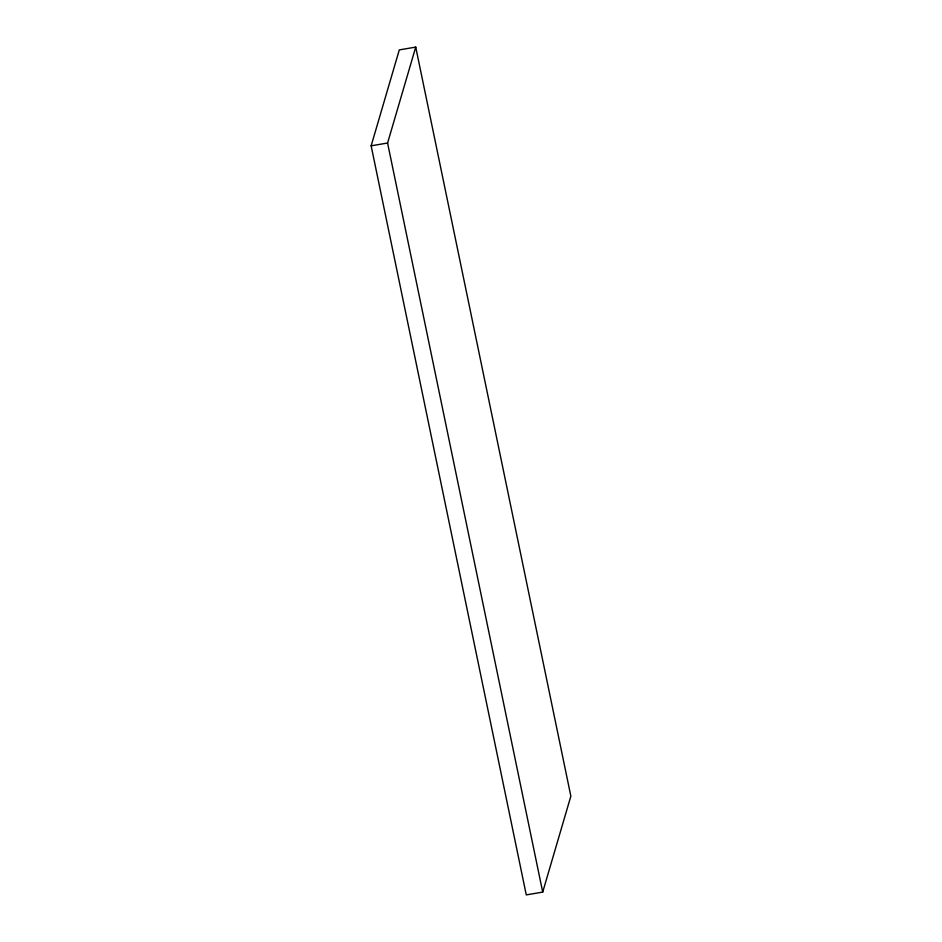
<?xml version="1.0" encoding="UTF-8"?>
<svg xmlns="http://www.w3.org/2000/svg" width="942" height="942" viewBox="0 0 942 942"><rect width="100%" height="100%" fill="white"/><g stroke="black" fill="none" stroke-linecap="round" stroke-linejoin="round"><path stroke-width="1.41" d="M371.148 145.833L399.29 49.902L415.728 47.1L570.852 796.167L542.71 892.098L526.272 894.9L371.148 145.833L387.586 143.019L415.728 47.1M387.586 143.019L542.71 892.098"/></g></svg>
